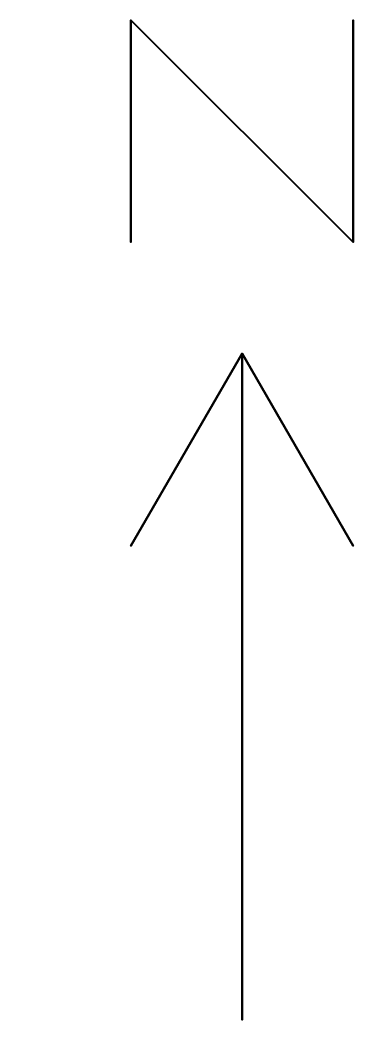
# Model space of a CAD drawing. Header units: metres. Extents: x -3 to 91.7, y -102.4 to -12.1.
# Drawn here: x -0.04 to 1.46, y -101.3 to -96.8 of the extents above; entities that cross this region are included whole.
import ezdxf

# ---------------------------------------------------------------- set-up
doc = ezdxf.new("R2010")
doc.units = ezdxf.units.M

msp = doc.modelspace()

# ---------------------------------------------------------------- linework, layer by layer
at = {"layer": '1', "color": 3}
for points in [[(0.46, -96.8, 0.1), (0.46, -96.8), (0.46, -97.8), (0.46, -97.8, 0.1)], [(0.46, -96.8, 0.1), (0.46, -96.8), (1.46, -97.8), (1.46, -97.8, 0.1)], [(1.46, -96.8, 0.1), (1.46, -96.8), (1.46, -97.8), (1.46, -97.8, 0.1)], [(0.96, -98.3, 0.1), (0.96, -98.3), (0.46, -99.166), (0.46, -99.166, 0.1)], [(0.96, -98.3, 0.1), (0.96, -98.3), (0.96, -101.3), (0.96, -101.3, 0.1)], [(0.96, -98.3, 0.1), (0.96, -98.3), (1.46, -99.166), (1.46, -99.166, 0.1)]]:
    msp.add_3dface(points, dxfattribs=at)

doc.saveas('drawing.dxf')
